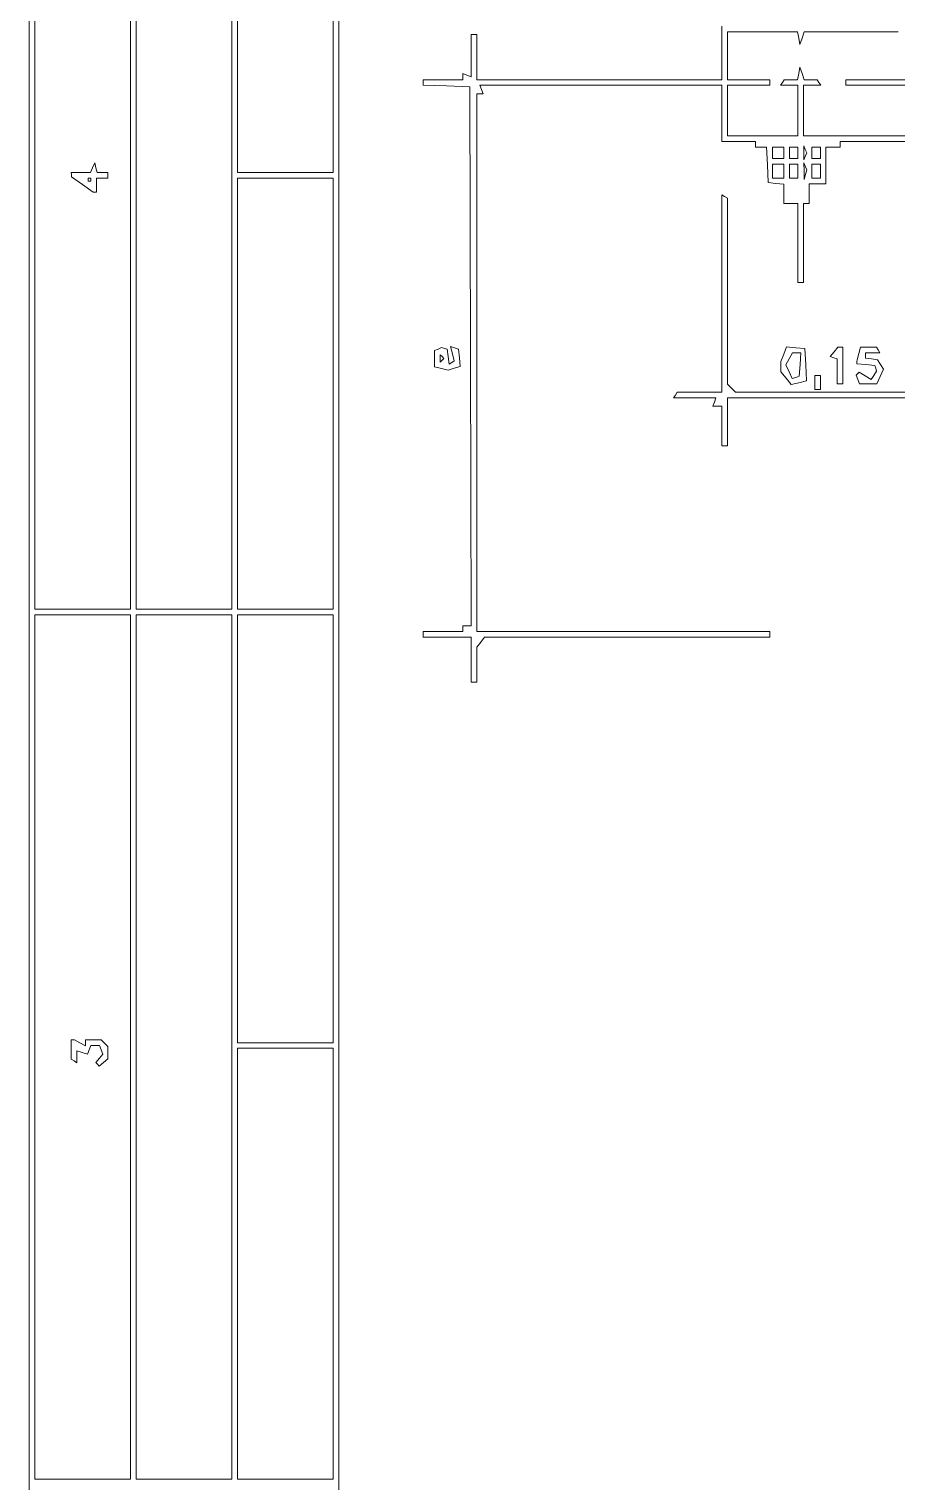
# Paper-space layout 'AN-02-DGE-008' of a CAD drawing. Header units: metres, sheet in millimetres. Extents: x 12 to 193, y 4 to 291.
# Drawn here: x 29.4 to 67.1, y 156.6 to 219.8 of the extents above; entities that cross this region are included whole.
import ezdxf

# ---------------------------------------------------------------- set-up
doc = ezdxf.new("R2010")
doc.units = ezdxf.units.M
doc.layers.add('DGE_CONTORNOS', color=7, linetype='Continuous', lineweight=0)
doc.layers.add('DGE_DATOS', color=7, linetype='Continuous', lineweight=0)

# ---------------------------------------------------------------- blocks, each defined once
blk = doc.blocks.new('LP_REF_DGE_MT_008')
at = {"layer": 'DGE_CONTORNOS'}
for points in [[(29.374, 147.736), (29.374, 24.923), (111.396, 24.923), (193.417, 24.923), (193.417, 147.736), (193.417, 270.55), (111.396, 270.55), (29.374, 270.55)], [(193.172, 202.497), (193.172, 134.689), (186.985, 134.689), (180.798, 134.689), (180.798, 131.749), (180.798, 128.809), (111.824, 128.809), (42.85, 128.809), (42.85, 199.557), (42.85, 270.305), (118.011, 270.305), (193.172, 270.305)], [(33.785, 213.462), (33.785, 194.595), (31.702, 194.595), (29.619, 194.595), (29.619, 213.462), (29.619, 232.328), (31.702, 232.328), (33.785, 232.328)], [(38.195, 213.462), (38.195, 194.595), (36.112, 194.595), (34.03, 194.595), (34.03, 213.462), (34.03, 232.328), (36.112, 232.328), (38.195, 232.328)], [(42.605, 222.956), (42.605, 213.584), (40.523, 213.584), (38.44, 213.584), (38.44, 222.956), (38.44, 232.328), (40.523, 232.328), (42.605, 232.328)], [(62.207, 214.442), (62.207, 214.197), (61.962, 214.197), (61.717, 214.197), (61.717, 214.442), (61.717, 214.687), (61.962, 214.687), (62.207, 214.687)], [(62.82, 214.442), (62.82, 214.197), (62.636, 214.197), (62.452, 214.197), (62.452, 214.442), (62.452, 214.687), (62.636, 214.687), (62.82, 214.687)], [(63.146, 214.288), (63.084, 214.135), (63.084, 214.442), (63.084, 214.748), (63.146, 214.595), (63.208, 214.442)], [(63.8, 214.442), (63.8, 214.197), (63.616, 214.197), (63.432, 214.197), (63.432, 214.442), (63.432, 214.687), (63.616, 214.687), (63.8, 214.687)], [(32.137, 213.798), (32.043, 213.584), (31.628, 213.584), (31.212, 213.584), (31.215, 213.492), (31.217, 213.4), (31.694, 213.063), (32.17, 212.726), (32.242, 212.726), (32.315, 212.726), (32.315, 213.033), (32.315, 213.339), (32.56, 213.339), (32.805, 213.339), (32.805, 213.462), (32.805, 213.584), (32.569, 213.584), (32.332, 213.584), (32.281, 213.798), (32.23, 214.013)], [(62.207, 213.645), (62.207, 213.339), (61.962, 213.339), (61.717, 213.339), (61.717, 213.645), (61.717, 213.952), (61.962, 213.952), (62.207, 213.952)], [(62.82, 213.645), (62.82, 213.339), (62.636, 213.339), (62.452, 213.339), (62.452, 213.645), (62.452, 213.952), (62.636, 213.952), (62.82, 213.952)], [(63.15, 213.494), (63.093, 213.278), (63.089, 213.645), (63.084, 214.013), (63.145, 213.862), (63.206, 213.711)], [(63.8, 213.645), (63.8, 213.339), (63.616, 213.339), (63.432, 213.339), (63.432, 213.645), (63.432, 213.952), (63.616, 213.952), (63.8, 213.952)], [(32.069, 213.278), (32.069, 213.216), (32.008, 213.216), (31.947, 213.216), (31.947, 213.278), (31.947, 213.339), (32.008, 213.339), (32.069, 213.339)], [(42.605, 203.967), (42.605, 194.595), (40.523, 194.595), (38.44, 194.595), (38.44, 203.967), (38.44, 213.339), (40.523, 213.339), (42.605, 213.339)], [(47.169, 205.907), (47.016, 205.846), (47.016, 205.491), (47.016, 205.136), (47.313, 205.061), (47.611, 204.986), (47.872, 205.069), (48.132, 205.152), (48.095, 205.53), (48.057, 205.908), (47.887, 205.964), (47.716, 206.021), (47.795, 205.706), (47.874, 205.391), (47.76, 205.32), (47.645, 205.249), (47.606, 205.579), (47.567, 205.908), (47.445, 205.938), (47.322, 205.968)], [(47.343, 205.417), (47.261, 205.335), (47.261, 205.499), (47.261, 205.662), (47.343, 205.58), (47.424, 205.499)], [(62.207, 205.682), (62.085, 205.36), (62.085, 205.137), (62.085, 204.913), (62.309, 204.636), (62.534, 204.359), (62.866, 204.443), (63.199, 204.526), (63.163, 205.227), (63.126, 205.927), (62.728, 205.966), (62.33, 206.004)], [(62.919, 205.232), (62.881, 204.721), (62.73, 204.672), (62.578, 204.622), (62.441, 204.922), (62.305, 205.223), (62.444, 205.483), (62.583, 205.744), (62.77, 205.744), (62.956, 205.744)], [(64.397, 205.785), (64.229, 205.581), (64.382, 205.53), (64.535, 205.478), (64.535, 204.937), (64.535, 204.396), (64.658, 204.396), (64.78, 204.396), (64.78, 205.192), (64.78, 205.989), (64.673, 205.989), (64.565, 205.989)], [(65.47, 205.713), (65.396, 205.437), (65.394, 205.353), (65.393, 205.269), (65.781, 205.231), (66.17, 205.192), (66.208, 205.07), (66.246, 204.947), (66.129, 204.763), (66.013, 204.58), (65.752, 204.741), (65.491, 204.903), (65.427, 204.839), (65.362, 204.774), (65.435, 204.585), (65.507, 204.396), (65.881, 204.396), (66.255, 204.396), (66.399, 204.712), (66.543, 205.028), (66.415, 205.232), (66.286, 205.437), (66.023, 205.476), (65.76, 205.516), (65.76, 205.63), (65.76, 205.744), (66.074, 205.744), (66.387, 205.744), (66.311, 205.866), (66.236, 205.989), (65.89, 205.989), (65.544, 205.989)], [(63.555, 204.457), (63.555, 204.151), (63.677, 204.151), (63.8, 204.151), (63.8, 204.457), (63.8, 204.763), (63.677, 204.763), (63.555, 204.763)], [(33.785, 175.546), (33.785, 156.741), (31.702, 156.741), (29.619, 156.741), (29.619, 175.546), (29.619, 194.35), (31.702, 194.35), (33.785, 194.35)], [(38.195, 175.546), (38.195, 156.741), (36.112, 156.741), (34.03, 156.741), (34.03, 175.546), (34.03, 194.35), (36.112, 194.35), (38.195, 194.35)], [(42.605, 185.04), (42.605, 175.729), (40.523, 175.729), (38.44, 175.729), (38.44, 185.04), (38.44, 194.35), (40.523, 194.35), (42.605, 194.35)], [(31.212, 175.43), (31.212, 175.009), (31.334, 174.933), (31.457, 174.857), (31.457, 175.118), (31.457, 175.378), (31.687, 175.305), (31.918, 175.232), (31.99, 175.419), (32.062, 175.607), (32.253, 175.607), (32.445, 175.607), (32.516, 175.421), (32.587, 175.236), (32.433, 175.051), (32.28, 174.866), (32.355, 174.79), (32.431, 174.714), (32.618, 174.869), (32.805, 175.024), (32.805, 175.291), (32.805, 175.558), (32.658, 175.705), (32.511, 175.852), (32.167, 175.852), (31.824, 175.852), (31.824, 175.725), (31.824, 175.598), (31.587, 175.725), (31.351, 175.852), (31.281, 175.852), (31.212, 175.852)], [(42.605, 166.112), (42.605, 156.741), (40.523, 156.741), (38.44, 156.741), (38.44, 166.112), (38.44, 175.484), (40.523, 175.484), (42.605, 175.484)]]:
    blk.add_lwpolyline(points, close=True, dxfattribs=at)
for points in [[(59.512, 219.954), (59.512, 218.791), (59.512, 217.627), (54.183, 217.627), (48.854, 217.627), (48.854, 218.607), (48.854, 219.587), (48.731, 219.587), (48.609, 219.587), (48.609, 218.672), (48.609, 217.757), (48.425, 217.827), (48.241, 217.898), (48.241, 217.762), (48.241, 217.627), (47.383, 217.627), (46.526, 217.627), (46.526, 217.509), (46.526, 217.392), (47.537, 217.356), (48.547, 217.32), (48.579, 205.59), (48.61, 193.86), (48.425, 193.86), (48.241, 193.86), (48.241, 193.738), (48.241, 193.615), (47.383, 193.615), (46.526, 193.615), (46.526, 193.493), (46.526, 193.37), (47.567, 193.37), (48.609, 193.37), (48.609, 192.39), (48.609, 191.41), (48.731, 191.41), (48.854, 191.41), (48.857, 192.176), (48.861, 192.942), (49.024, 193.156), (49.187, 193.37), (55.391, 193.37), (61.595, 193.37), (61.595, 193.493), (61.595, 193.615), (55.224, 193.615), (48.854, 193.615), (48.854, 205.315), (48.854, 217.014), (48.989, 217.014), (49.125, 217.014), (49.054, 217.198), (48.984, 217.382), (54.248, 217.382), (59.512, 217.382), (59.512, 216.157), (59.512, 214.932), (60.247, 214.932), (60.982, 214.932), (60.982, 214.809), (60.982, 214.687), (61.221, 214.687), (61.461, 214.687), (61.497, 213.921), (61.533, 213.155), (61.87, 213.116), (62.207, 213.078), (62.207, 212.657), (62.207, 212.236), (62.514, 212.236), (62.82, 212.236), (62.82, 210.521), (62.82, 208.806), (62.942, 208.806), (63.065, 208.806), (63.065, 210.521), (63.065, 212.236), (63.187, 212.236), (63.31, 212.236), (63.31, 212.665), (63.31, 213.094), (63.677, 213.094), (64.045, 213.094), (64.045, 213.89), (64.045, 214.687), (64.351, 214.687), (64.658, 214.687), (64.658, 214.809), (64.658, 214.932), (67.717, 214.932)], [(67.475, 217.627), (66.189, 217.627), (64.903, 217.627), (64.903, 217.504), (64.903, 217.382), (66.189, 217.382), (67.475, 217.382)], [(72.15, 215.177), (63.065, 215.177), (63.065, 216.279), (63.065, 217.382), (63.44, 217.382), (63.814, 217.382), (63.739, 217.504), (63.663, 217.627), (63.378, 217.627), (63.093, 217.627), (63.002, 217.902), (62.911, 218.178), (62.857, 217.902), (62.803, 217.627), (62.512, 217.627), (62.222, 217.627), (62.146, 217.504), (62.07, 217.382), (62.445, 217.382), (62.82, 217.382), (62.82, 216.279), (62.82, 215.177), (61.288, 215.177), (59.757, 215.177), (59.757, 216.279), (59.757, 217.382), (60.676, 217.382), (61.595, 217.382), (61.595, 217.504), (61.595, 217.627), (60.676, 217.627), (59.757, 217.627), (59.757, 218.668), (59.757, 219.709), (61.28, 219.709), (62.803, 219.709), (62.857, 219.434), (62.911, 219.158), (63.002, 219.434), (63.093, 219.709), (67.183, 219.709)], [(68.823, 204.028), (64.465, 204.028), (60.107, 204.028), (59.932, 204.203), (59.757, 204.378), (59.757, 208.423), (59.757, 212.467), (59.635, 212.543), (59.512, 212.618), (59.512, 208.323), (59.512, 204.028), (58.539, 204.028), (57.566, 204.028), (57.491, 203.906), (57.415, 203.783), (58.337, 203.783), (59.259, 203.783), (59.189, 203.6), (59.118, 203.416), (59.315, 203.416), (59.512, 203.416), (59.512, 202.558), (59.512, 201.701), (59.635, 201.701), (59.757, 201.701), (59.757, 202.742), (59.757, 203.783), (64.225, 203.783), (68.693, 203.783)]]:
    blk.add_lwpolyline(points, dxfattribs=at)

psp = doc.layouts.new('AN-02-DGE-008')

# ---------------------------------------------------------------- block references
at = {"layer": 'DGE_DATOS'}
psp.add_blockref('LP_REF_DGE_MT_008', (0, 0), dxfattribs=at)

doc.saveas('drawing.dxf')
